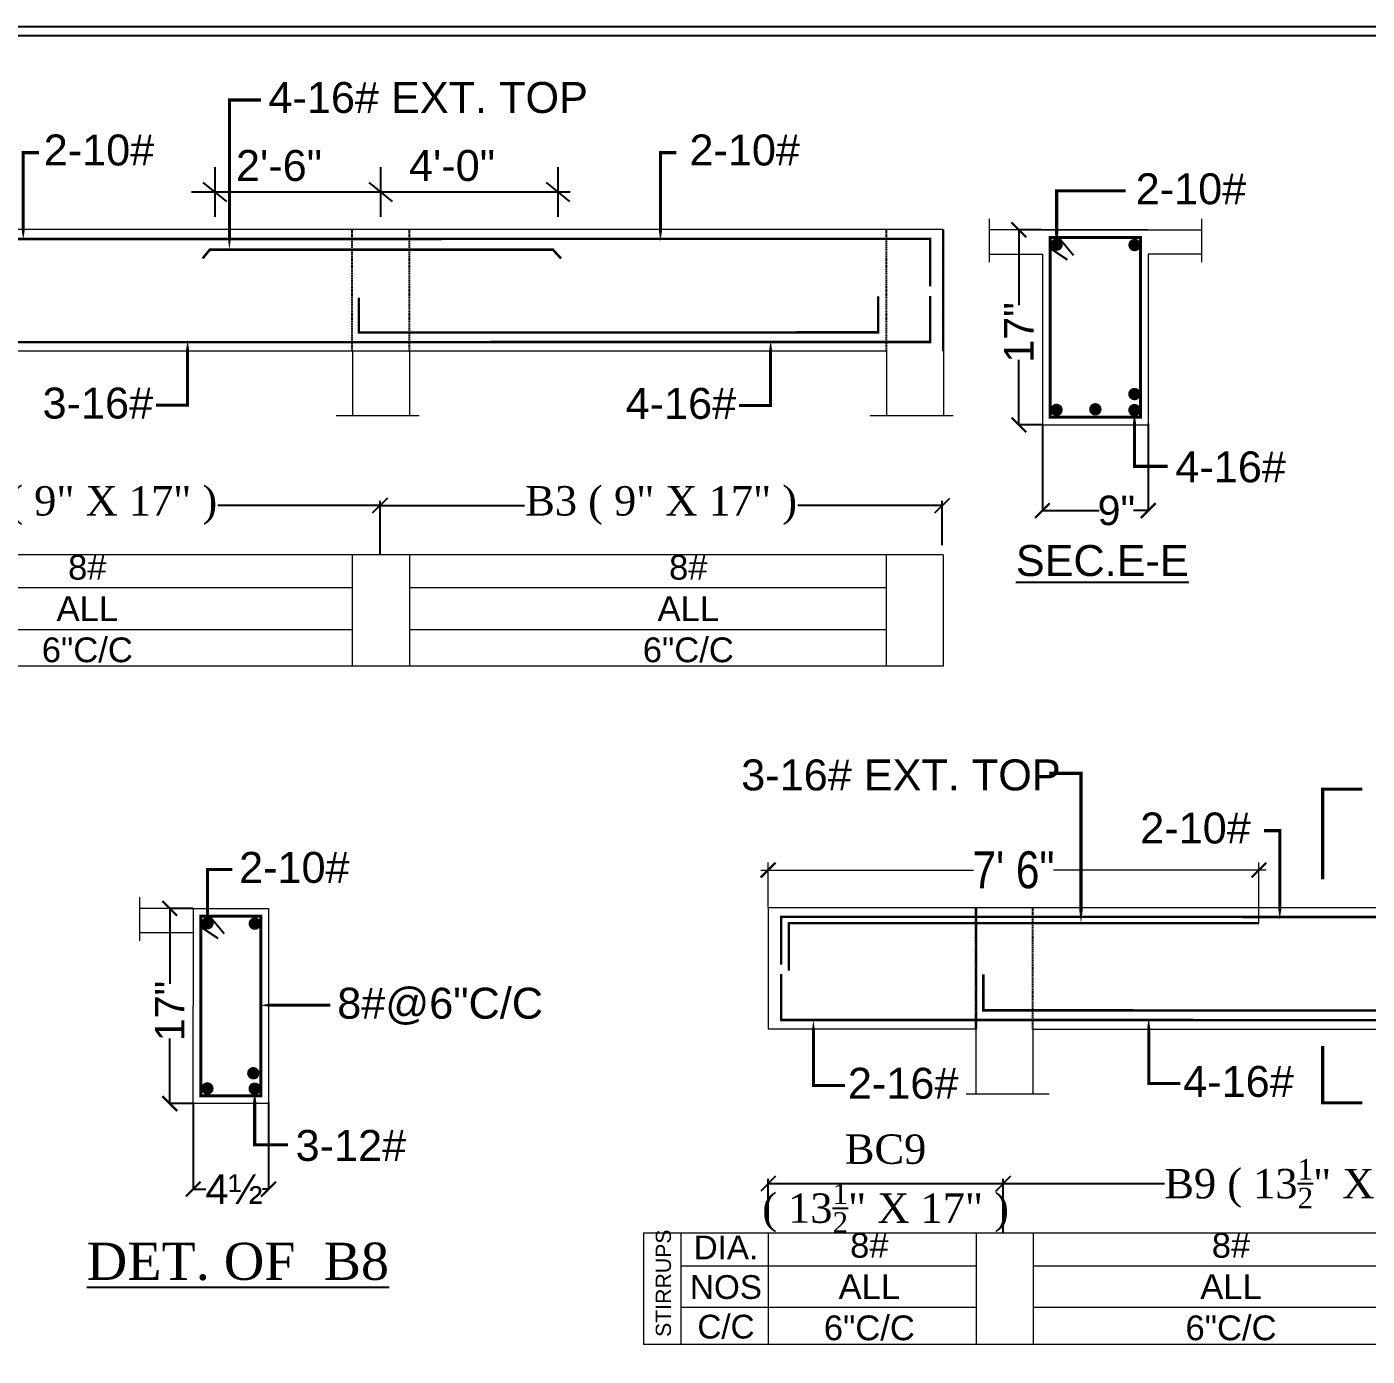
# Model space of a CAD drawing. Header units: millimetres. Extents: x 56222 to 162971, y -175692 to -121287.
# Drawn here: x 162003.1 to 162275.6, y -175132.8 to -174862.6 of the extents above; entities that cross this region are included whole.
import ezdxf

# ---------------------------------------------------------------- set-up
doc = ezdxf.new("R2010")
doc.units = ezdxf.units.MM
doc.header["$MEASUREMENT"] = 0
doc.header["$PDMODE"] = 35
doc.linetypes.add('DASHED2', pattern=[0.375, 0.25, -0.125])
doc.layers.get('Defpoints').update_dxf_attribs({"color": 220})
doc.layers.add('BASE', color=2, linetype='Continuous')
for name, color, linetype, lineweight in [('BM', 7, 'Continuous', 18), ('DIMENSION', 86, 'Continuous', 25), ('SECTION', 7, 'Continuous', 9), ('STEEL', 181, 'Continuous', 25), ('STR.TEXT.', 1, 'Continuous', 25), ('wall', 7, 'Continuous', 30)]:
    doc.layers.add(name, color=color, linetype=linetype, lineweight=lineweight)
doc.styles.add('Cn_BT_7½', font='swissc.ttf', dxfattribs={"height": 7.5})
doc.styles.add('Dime _ Feet only', font='arial.ttf', dxfattribs={"height": 0.23})
doc.styles.add('KIRAN', font='times.ttf')
doc.styles.add('S1', font='times.ttf', dxfattribs={"height": 6.5})
doc.styles.add('VINAY', font='swiss.ttf')
doc.linetypes.add('ZIGZAG', pattern='A,0.0001,-0.2,[131,ltypeshp.shx,S=0.2,R=0,X=-0.2,Y=0],-0.4,[131,ltypeshp.shx,S=0.2,R=180,X=0.2,Y=0],-0.2', length=0.8001)
doc.dimstyles.new('Cn_BT_7½', dxfattribs={"dimtxt": 9, "dimasz": 3, "dimexe": 1.5, "dimexo": 0, "dimgap": 0.09, "dimtad": 0, "dimdec": 3, "dimzin": 3, "dimdsep": 46, "dimlunit": 4, "dimtxsty": 'Cn_BT_7½', "dimblk": 'ARCHTICK', "dimcen": 0.09, "dimdle": 1.5, "dimclrd": 251, "dimclre": 251, "dimclrt": 14, "dimadec": 0, "dimazin": 0, "dimtfac": 0.75, "dimtdec": 3, "dimtofl": 0, "dimtmove": 0, "dimatfit": 3, "dimfxl": 0, "dimtolj": 1, "dimtzin": 0, "dimlwd": 15, "dimlwe": 15, "dimarcsym": 0})
doc.dimstyles.new('Dime _ Feet only', dxfattribs={"dimtxt": 0.23, "dimasz": 0.1, "dimexe": 0.1, "dimexo": 0.1, "dimgap": 0.06, "dimtad": 0, "dimlfac": 39.375, "dimrnd": 1, "dimzin": 1, "dimdsep": 46, "dimlunit": 4, "dimtxsty": 'Dime _ Feet only', "dimblk": 'ARCHTICK', "dimcen": 0, "dimdle": 0.1, "dimclrd": 256, "dimclre": 256, "dimazin": 0, "dimtfac": 1, "dimtofl": 0, "dimtmove": 0, "dimatfit": 3, "dimldrblk": 'ARCHTICK', "dimfxl": 4.5, "dimfrac": 1, "dimtolj": 1, "dimtzin": 0, "dimarcsym": 1})
doc.dimstyles.new('KIRAN', dxfattribs={"dimtxt": 4, "dimasz": 3, "dimexe": 1, "dimexo": 2, "dimgap": 1, "dimtad": 0, "dimdec": 1, "dimzin": 0, "dimdsep": 46, "dimlunit": 4, "dimtxsty": 'KIRAN', "dimblk": 'OBLIQUE', "dimcen": 6, "dimclrd": 11, "dimclre": 11, "dimclrt": 6, "dimadec": 0, "dimazin": 0, "dimtfac": 1, "dimtdec": 1, "dimtofl": 0, "dimtmove": 0, "dimatfit": 3, "dimfxl": 1, "dimtolj": 1, "dimtzin": 0, "dimarcsym": 0})

# ---------------------------------------------------------------- blocks, each defined once
blk = doc.blocks.new('_Oblique')
at = {"layer": 'wall', "color": 0, "lineweight": -2}
blk.add_line((-0.5, -0.5), (0.5, 0.5), dxfattribs=at)
blk = doc.blocks.new('*D418')
at = {"layer": 'Defpoints', "color": 0, "transparency": 16777216}
for p in [(161953.42, -174959.89), (162074.88, -174969.92), (161953.42, -174971.85)]:
    blk.add_point(p, dxfattribs=at)
at = {"layer": 'STEEL', "color": 11, "lineweight": -2, "transparency": 16777216}
for p, q in [((161953.42, -174969.85), (161953.42, -174958.89)), ((162074.88, -174967.92), (162074.88, -174958.89)), ((161953.42, -174959.89), (161986.39, -174959.89)), ((162074.88, -174959.89), (162041.91, -174959.89))]:
    blk.add_line(p, q, dxfattribs=at)
at = {"layer": 'STEEL', "color": 11, "lineweight": -2, "transparency": 16777216, "xscale": 3, "yscale": 3, "zscale": 3, "rotation": 180}
blk.add_blockref('_Oblique', (161953.42, -174959.89), dxfattribs=at)
at = {"layer": 'STEEL', "color": 11, "lineweight": -2, "transparency": 16777216, "xscale": 3, "yscale": 3, "zscale": 3}
blk.add_blockref('_Oblique', (162074.88, -174959.89), dxfattribs=at)
at = {"layer": 'STEEL', "color": 6, "lineweight": 25, "transparency": 16777216, "insert": (162014.15, -174959.89), "char_height": 6, "attachment_point": 5, "style": 'KIRAN'}
blk.add_mtext('\\A1;{\\H0.9962x;B2 ( 9" X 17" ) }', dxfattribs=at)
blk = doc.blocks.new('_ArchTick')
at = {"color": 0, "linetype": 'ByBlock', "const_width": 0.15}
blk.add_lwpolyline([(-0.5, -0.5), (0.5, 0.5)], dxfattribs=at)
blk = doc.blocks.new('*D416')
at = {"layer": 'Defpoints', "color": 0, "transparency": 16777216}
for p in [(162209.54, -174903.83), (162204.76, -174943.5), (162209.54, -174943.5)]:
    blk.add_point(p, dxfattribs=at)
at = {"layer": 'DIMENSION', "lineweight": -2, "transparency": 16777216}
for p, q in [((162209.44, -174903.83), (162204.66, -174903.83)), ((162204.76, -174903.73), (162204.76, -174919.13)), ((162204.76, -174943.6), (162204.76, -174930.25)), ((162209.44, -174943.5), (162204.66, -174943.5))]:
    blk.add_line(p, q, dxfattribs=at)
at = {"layer": 'DIMENSION', "lineweight": -2, "transparency": 16777216, "xscale": 3, "yscale": 3, "zscale": 3}
for p, rotation in [((162204.76, -174903.83), 90), ((162204.76, -174943.5), 270)]:
    blk.add_blockref('_ArchTick', p, dxfattribs=dict(at, rotation=rotation))
at = {"layer": 'DIMENSION', "color": 0, "transparency": 16777216, "insert": (162204.76, -174924.69), "char_height": 0.23, "attachment_point": 5, "rotation": 90, "style": 'Dime _ Feet only'}
blk.add_mtext('\\A1;{\\H26.09x;17"}', dxfattribs=at)
blk = doc.blocks.new('*D415')
at = {"layer": 'Defpoints', "color": 0, "transparency": 16777216}
for p in [(162209.54, -174943.5), (162231.07, -174943.14), (162231.07, -174960.9)]:
    blk.add_point(p, dxfattribs=at)
at = {"layer": 'DIMENSION', "lineweight": -2, "transparency": 16777216}
for p, q in [((162209.54, -174943.6), (162209.54, -174961)), ((162231.07, -174943.24), (162231.07, -174961)), ((162209.44, -174960.9), (162221.07, -174960.9)), ((162231.17, -174960.9), (162228.09, -174960.9))]:
    blk.add_line(p, q, dxfattribs=at)
at = {"layer": 'DIMENSION', "lineweight": -2, "transparency": 16777216, "xscale": 3, "yscale": 3, "zscale": 3, "rotation": 180}
blk.add_blockref('_ArchTick', (162209.54, -174960.9), dxfattribs=at)
at = {"layer": 'DIMENSION', "lineweight": -2, "transparency": 16777216, "xscale": 3, "yscale": 3, "zscale": 3}
blk.add_blockref('_ArchTick', (162231.07, -174960.9), dxfattribs=at)
at = {"layer": 'DIMENSION', "color": 0, "transparency": 16777216, "insert": (162224.58, -174960.9), "char_height": 0.23, "attachment_point": 5, "style": 'Dime _ Feet only'}
blk.add_mtext('\\A1;{\\H26.09x;9"}', dxfattribs=at)
blk = doc.blocks.new('*D414')
at = {"layer": 'Defpoints', "color": 0, "transparency": 16777216}
for p in [(162074.88, -174959.89), (162189.19, -174969.92), (162074.88, -174971.85)]:
    blk.add_point(p, dxfattribs=at)
at = {"layer": 'STEEL', "color": 11, "lineweight": -2, "transparency": 16777216}
for p, q in [((162074.88, -174969.85), (162074.88, -174958.89)), ((162189.19, -174967.92), (162189.19, -174958.89)), ((162074.88, -174959.89), (162104.28, -174959.89)), ((162189.19, -174959.89), (162159.79, -174959.89))]:
    blk.add_line(p, q, dxfattribs=at)
at = {"layer": 'STEEL', "color": 11, "lineweight": -2, "transparency": 16777216, "xscale": 3, "yscale": 3, "zscale": 3, "rotation": 180}
blk.add_blockref('_Oblique', (162074.88, -174959.89), dxfattribs=at)
at = {"layer": 'STEEL', "color": 11, "lineweight": -2, "transparency": 16777216, "xscale": 3, "yscale": 3, "zscale": 3}
blk.add_blockref('_Oblique', (162189.19, -174959.89), dxfattribs=at)
at = {"layer": 'STEEL', "color": 6, "lineweight": 25, "transparency": 16777216, "insert": (162132.03, -174959.89), "char_height": 6, "attachment_point": 5, "style": 'KIRAN'}
blk.add_mtext('\\A1;{\\H0.9962x;B3 ( 9" X 17" ) }', dxfattribs=at)
blk = doc.blocks.new('*D407')
at = {"layer": 'Defpoints', "color": 0, "transparency": 16777216}
for p in [(162330.06, -175097.73), (162201.54, -175107.75), (162330.06, -175109.68)]:
    blk.add_point(p, dxfattribs=at)
at = {"layer": 'STEEL', "color": 11, "lineweight": -2, "transparency": 16777216}
for p, q in [((162201.54, -175105.75), (162201.54, -175096.73)), ((162201.54, -175097.73), (162234.37, -175097.73)), ((162330.06, -175097.73), (162297.23, -175097.73)), ((162330.06, -175107.68), (162330.06, -175096.73))]:
    blk.add_line(p, q, dxfattribs=at)
at = {"layer": 'STEEL', "color": 11, "lineweight": -2, "transparency": 16777216, "xscale": 3, "yscale": 3, "zscale": 3, "rotation": 180}
blk.add_blockref('_Oblique', (162201.54, -175097.73), dxfattribs=at)
at = {"layer": 'STEEL', "color": 11, "lineweight": -2, "transparency": 16777216, "xscale": 3, "yscale": 3, "zscale": 3}
blk.add_blockref('_Oblique', (162330.06, -175097.73), dxfattribs=at)
at = {"layer": 'STEEL', "color": 6, "lineweight": 25, "transparency": 16777216, "insert": (162265.8, -175097.73), "char_height": 6, "attachment_point": 5, "style": 'KIRAN'}
blk.add_mtext('\\A1;{\\H0.9962x;B9 ( 13\\H0.7x;\\S1/2;\\H1.42857x;" X 17" ) }', dxfattribs=at)
blk = doc.blocks.new('*D366')
at = {"layer": 'Defpoints', "color": 0, "transparency": 16777216}
for p in [(162036.91, -175041.78), (162032.13, -175081.45), (162036.91, -175081.45)]:
    blk.add_point(p, dxfattribs=at)
at = {"layer": 'DIMENSION', "lineweight": -2, "transparency": 16777216}
for p, q in [((162036.81, -175041.78), (162032.03, -175041.78)), ((162032.13, -175041.68), (162032.13, -175057.08)), ((162032.13, -175081.55), (162032.13, -175068.2)), ((162036.81, -175081.45), (162032.03, -175081.45))]:
    blk.add_line(p, q, dxfattribs=at)
at = {"layer": 'DIMENSION', "lineweight": -2, "transparency": 16777216, "xscale": 3, "yscale": 3, "zscale": 3}
for p, rotation in [((162032.13, -175041.78), 90), ((162032.13, -175081.45), 270)]:
    blk.add_blockref('_ArchTick', p, dxfattribs=dict(at, rotation=rotation))
at = {"layer": 'DIMENSION', "color": 0, "transparency": 16777216, "insert": (162032.13, -175062.64), "char_height": 0.23, "attachment_point": 5, "rotation": 90, "style": 'Dime _ Feet only'}
blk.add_mtext('\\A1;{\\H26.09x;17"}', dxfattribs=at)
blk = doc.blocks.new('*D365')
at = {"layer": 'Defpoints', "color": 0, "transparency": 16777216}
for p in [(162036.91, -175081.45), (162052.22, -175081.09), (162052.22, -175098.85)]:
    blk.add_point(p, dxfattribs=at)
at = {"layer": 'DIMENSION', "lineweight": -2, "transparency": 16777216}
for p, q in [((162036.91, -175081.55), (162036.91, -175098.95)), ((162052.22, -175081.19), (162052.22, -175098.95)), ((162036.81, -175098.85), (162039.48, -175098.85)), ((162052.32, -175098.85), (162051, -175098.85))]:
    blk.add_line(p, q, dxfattribs=at)
at = {"layer": 'DIMENSION', "lineweight": -2, "transparency": 16777216, "xscale": 3, "yscale": 3, "zscale": 3, "rotation": 180}
blk.add_blockref('_ArchTick', (162036.91, -175098.85), dxfattribs=at)
at = {"layer": 'DIMENSION', "lineweight": -2, "transparency": 16777216, "xscale": 3, "yscale": 3, "zscale": 3}
blk.add_blockref('_ArchTick', (162052.22, -175098.85), dxfattribs=at)
at = {"layer": 'DIMENSION', "color": 0, "transparency": 16777216, "insert": (162045.24, -175098.85), "char_height": 0.23, "attachment_point": 5, "style": 'Dime _ Feet only'}
blk.add_mtext('\\A1;{\\H26.09x;4½}', dxfattribs=at)
blk = doc.blocks.new('*D364')
at = {"layer": 'Defpoints', "color": 0, "transparency": 16777216}
for p in [(162253.55, -175033.98), (162153.77, -175041.6), (162253.55, -175044.79)]:
    blk.add_point(p, dxfattribs=at)
at = {"layer": 'STR.TEXT.', "color": 251, "lineweight": 15, "transparency": 16777216}
for p, q in [((162153.77, -175041.6), (162153.77, -175032.48)), ((162253.55, -175044.79), (162253.55, -175032.48)), ((162152.27, -175033.98), (162195.54, -175033.98)), ((162255.05, -175033.98), (162211.79, -175033.98))]:
    blk.add_line(p, q, dxfattribs=at)
at = {"layer": 'STR.TEXT.', "color": 251, "lineweight": 15, "transparency": 16777216, "xscale": 3, "yscale": 3, "zscale": 3, "rotation": 180}
blk.add_blockref('_ArchTick', (162153.77, -175033.98), dxfattribs=at)
at = {"layer": 'STR.TEXT.', "color": 251, "lineweight": 15, "transparency": 16777216, "xscale": 3, "yscale": 3, "zscale": 3}
blk.add_blockref('_ArchTick', (162253.55, -175033.98), dxfattribs=at)
at = {"layer": 'STR.TEXT.', "color": 14, "transparency": 16777216, "insert": (162203.66, -175033.98), "char_height": 7.5, "attachment_point": 5, "style": 'Cn_BT_7½'}
blk.add_mtext('\\A1;7\' 6"', dxfattribs=at)
blk = doc.blocks.new('*D363')
at = {"layer": 'Defpoints', "color": 0, "transparency": 16777216}
for p in [(162201.54, -175097.73), (162153.77, -175107.75), (162201.54, -175109.68)]:
    blk.add_point(p, dxfattribs=at)
at = {"layer": 'STEEL', "color": 11, "lineweight": -2, "transparency": 16777216}
for p, q in [((162153.77, -175105.75), (162153.77, -175096.73)), ((162153.77, -175097.73), (162201.54, -175097.73)), ((162201.54, -175107.68), (162201.54, -175096.73))]:
    blk.add_line(p, q, dxfattribs=at)
at = {"layer": 'STEEL', "color": 11, "lineweight": -2, "transparency": 16777216, "xscale": 3, "yscale": 3, "zscale": 3, "rotation": 180}
blk.add_blockref('_Oblique', (162153.77, -175097.73), dxfattribs=at)
at = {"layer": 'STEEL', "color": 11, "lineweight": -2, "transparency": 16777216, "xscale": 3, "yscale": 3, "zscale": 3}
blk.add_blockref('_Oblique', (162201.54, -175097.73), dxfattribs=at)
at = {"layer": 'STEEL', "color": 6, "lineweight": 25, "transparency": 16777216, "insert": (162177.66, -175097.73), "char_height": 6, "attachment_point": 5, "style": 'KIRAN'}
blk.add_mtext('\\A1;{\\H0.9962x;BC9 \\P( 13\\H0.7x;\\S1/2;\\H1.429x;" X 17" ) }', dxfattribs=at)

msp = doc.modelspace()

# ---------------------------------------------------------------- linework, layer by layer
for p, q in [((162041.3351, -174901.16301), (162041.3351, -174891.12063)), ((162075.05009, -174901.16301), (162075.05009, -174891.12063)), ((162111.07993, -174901.16301), (162111.07993, -174891.12063)), ((162113.52953, -174896.14182), (162036.57064, -174896.14182)), ((162043.71699, -174898.07868), (162038.95321, -174894.20496)), ((162077.43198, -174898.07868), (162072.6682, -174894.20496)), ((162113.46182, -174898.07868), (162108.69804, -174894.20496)), ((162212.76122, -174905.28398), (162215.84843, -174908.95188)), ((162210.97588, -174907.48816), (162214.56204, -174909.84545)), ((162040.12585, -175043.23696), (162043.21306, -175046.90486)), ((162038.34051, -175045.44114), (162041.92667, -175047.79844))]:
    msp.add_line(p, q)
for points in [[(161798.44293, -175519.86072), (162726.51925, -175519.86072), (162726.51925, -174862.55696), (161798.44293, -174862.55696)], [(161800.30035, -175518.0033), (162724.66183, -175518.0033), (162724.66183, -174864.41438), (161800.30035, -174864.41438)]]:
    msp.add_lwpolyline(points, close=True)
for points in [[(162044.26189, -174907.88824, 0, 1.88738, 0), (162044.26189, -174900.72759, 0.62913, 0.62913, 0), (162044.26189, -174877.42679, 0.62913, 0.62913, 0), (162050.6859, -174877.42679, 0.62913, 0.62913, 0)], [(162002.35211, -174905.86497, 0, 1.88738, 0), (162002.35211, -174899.73937, 0.62913, 0.62913, 0), (162002.35211, -174888.13808, 0.62913, 0.62913, 0), (162005.56412, -174888.13808, 0.62913, 0.62913, 0)], [(162131.88895, -174906.18842, 0, 1.88738, 0), (162131.88895, -174899.73937, 0.62913, 0.62913, 0), (162131.88895, -174888.13808, 0.62913, 0.62913, 0), (162135.10096, -174888.13808, 0.62913, 0.62913, 0)], [(162212.43374, -174906.84559, 0, 1.88738, 0), (162212.43374, -174900.39654, 0.62913, 0.62913, 0), (162212.43374, -174895.90883, 0.62913, 0.62913, 0), (162226.45286, -174895.90883, 0.62913, 0.62913, 0)], [(162035.7593, -174926.18084, 0, 1.88738, 0), (162035.7593, -174932.62989, 0.62913, 0.62913, 0), (162035.7593, -174939.4894, 0.62913, 0.62913, 0), (162029.33528, -174939.4894, 0.62913, 0.62913, 0)], [(162154.28666, -174926.24802, 0, 1.88738, 0), (162154.28666, -174932.69707, 0.62913, 0.62913, 0), (162154.28666, -174939.55657, 0.62913, 0.62913, 0), (162147.86264, -174939.55657, 0.62913, 0.62913, 0)], [(162228.25149, -174940.96377, 0, 1.88738, 0), (162228.25149, -174947.41282, 0.62913, 0.62913, 0), (162228.25149, -174951.90054, 0.62913, 0.62913, 0), (162235.03087, -174951.90054, 0.62913, 0.62913, 0)], [(162217.38472, -175044.78014, 0, 1.88738, 0), (162217.38472, -175037.6195, 0.62913, 0.62913, 0), (162217.38472, -175014.3187, 0.62913, 0.62913, 0), (162210.9607, -175014.3187, 0.62913, 0.62913, 0)], [(162257.80129, -175044.02273, 0, 1.88738, 0), (162257.80129, -175037.57368, 0.62913, 0.62913, 0), (162257.80129, -175025.97239, 0.62913, 0.62913, 0), (162254.58928, -175025.97239, 0.62913, 0.62913, 0)], [(162039.79837, -175044.79858, 0, 1.88738, 0), (162039.79837, -175038.34953, 0.62913, 0.62913, 0), (162039.79837, -175033.86181, 0.62913, 0.62913, 0), (162044.83419, -175033.86181, 0.62913, 0.62913, 0)], [(162050.61375, -175061.4738, 0, 1.88738, 0), (162056.0624, -175061.4738, 0.62913, 0.62913, 0), (162059.75183, -175061.4738, 0.62913, 0.62913, 0), (162064.78765, -175061.4738, 0.62913, 0.62913, 0)], [(162162.98745, -175064.4595, 0, 1.88738, 0), (162162.98745, -175070.90855, 0.62913, 0.62913, 0), (162162.98745, -175077.76805, 0.62913, 0.62913, 0), (162169.41147, -175077.76805, 0.62913, 0.62913, 0)], [(162231.15395, -175064.08234, 0, 1.88738, 0), (162231.15395, -175070.53139, 0.62913, 0.62913, 0), (162231.15395, -175077.39089, 0.62913, 0.62913, 0), (162237.57797, -175077.39089, 0.62913, 0.62913, 0)], [(162049.39913, -175078.91676, 0, 1.88738, 0), (162049.39913, -175085.36581, 0.62913, 0.62913, 0), (162049.39913, -175089.85352, 0.62913, 0.62913, 0), (162056.17851, -175089.85352, 0.62913, 0.62913, 0)]]:
    msp.add_lwpolyline(points, format="xyseb")
at = {"const_width": 0.62913}
for points in [[(162274.54945, -175017.53213), (162266.50974, -175017.53213), (162266.50974, -175035.83897)], [(162274.54945, -175081.32368), (162266.50974, -175081.32368), (162266.50974, -175069.74828)]]:
    msp.add_lwpolyline(points, dxfattribs=at)
at = {"layer": 'BASE', "linetype": 'DASHED2'}
for p, q in [((162069.25049, -174928.51078), (162069.25049, -174903.76518)), ((162069.25049, -174928.51078), (162069.25049, -174903.76518)), ((162080.84969, -174928.51078), (162080.84969, -174903.76518)), ((162177.83766, -174928.51079), (162177.83766, -174903.76518)), ((162177.83766, -174928.51078), (162177.83766, -174903.76518)), ((162177.83766, -174928.51078), (162177.83766, -174903.76518)), ((162189.3964, -174903.76518), (162189.3964, -174928.51078)), ((162189.3964, -174928.51078), (162189.3964, -174903.76518)), ((162189.3964, -174903.76518), (162189.3964, -174928.51078)), ((162189.3964, -174928.51078), (162189.3964, -174903.76518)), ((162189.43686, -174928.51079), (162189.43686, -174903.76518)), ((162189.43686, -174928.51078), (162189.43686, -174903.76518)), ((162189.43686, -174928.51078), (162189.43686, -174903.76518)), ((162196.00375, -175066.3451), (162196.00375, -175041.59949)), ((162196.00375, -175066.3451), (162196.00375, -175041.59949)), ((162196.04422, -175041.59949), (162196.04422, -175066.3451)), ((162196.04422, -175066.3451), (162196.04422, -175041.59949)), ((162196.04422, -175041.59949), (162196.04422, -175066.3451)), ((162196.04422, -175066.3451), (162196.04422, -175041.59949)), ((162207.60295, -175066.3451), (162207.60295, -175041.59949)), ((162207.60295, -175066.3451), (162207.60295, -175041.59949))]:
    msp.add_line(p, q, dxfattribs=at)
at = {"layer": 'BASE', "linetype": 'DASHED2', "ltscale": 12}
for p, q in [((162189.3964, -174928.51078), (162189.3964, -174903.76518)), ((162196.04422, -175066.3451), (162196.04422, -175041.59949))]:
    msp.add_line(p, q, dxfattribs=at)
at = {"layer": 'BM', "linetype": 'ByBlock'}
for p, q in [((162198.74509, -174901.56168), (162198.74509, -174910.41295)), ((162241.86455, -174901.56168), (162241.86455, -174910.41295)), ((162189.3964, -174903.76518), (161839.06383, -174903.76518)), ((162189.3964, -174903.76518), (162189.3964, -174928.51078)), ((162231.06911, -174903.82777), (162198.74509, -174903.82777)), ((162209.54053, -174903.82777), (162231.06911, -174903.82777)), ((162209.54053, -174903.82777), (162241.86455, -174903.82777)), ((162231.06911, -174908.75325), (162231.06911, -174943.49602)), ((162177.83766, -174928.51078), (161839.06383, -174928.51078)), ((162069.23028, -174928.51078), (162069.25049, -174928.51078)), ((162069.29095, -174928.51078), (162069.29095, -174941.62303)), ((162080.89016, -174928.51078), (162080.89016, -174941.62303)), ((162177.83766, -174928.51078), (162177.83766, -174941.62302)), ((162189.3964, -174928.51078), (162189.43686, -174928.51078)), ((162189.43686, -174928.51078), (162189.43686, -174941.62302)), ((162209.54053, -174943.49867), (162231.06911, -174943.49867)), ((162189.3964, -174969.91646), (161839.06383, -174969.91646)), ((162069.25049, -174969.91646), (162069.25049, -174992.56498)), ((162069.25049, -174969.91646), (162069.25049, -174992.56498)), ((162069.25049, -174969.91646), (162069.25049, -174992.56498)), ((162080.84969, -174969.91646), (162080.84969, -174992.56498)), ((162177.79719, -174969.91646), (162177.79719, -174992.56498)), ((162189.3964, -174969.91646), (162189.3964, -174992.56498)), ((162189.3964, -174969.91646), (162189.3964, -174992.56498)), ((162189.3964, -174969.91646), (162189.3964, -174992.56498)), ((162189.3964, -174969.91646), (162189.3964, -174992.56498)), ((162189.3964, -174969.91646), (162189.3964, -174992.56498)), ((162189.3964, -174969.91646), (162189.3964, -174992.56498)), ((162189.3964, -174969.91646), (162189.3964, -174992.56498)), ((162189.3964, -174969.91646), (162189.3964, -174992.56498)), ((162189.3964, -174969.91646), (162189.3964, -174992.56498)), ((162189.3964, -174969.91646), (162189.3964, -174992.56498)), ((162189.3964, -174969.91646), (162189.3964, -174992.56498)), ((162189.3964, -174969.91646), (162189.3964, -174992.56498)), ((162189.3964, -174969.91646), (162189.3964, -174992.56498)), ((162189.3964, -174969.91646), (162189.3964, -174992.56498)), ((162189.3964, -174969.91646), (162189.3964, -174992.56498)), ((162189.3964, -174969.91646), (162189.3964, -174992.56498)), ((162189.3964, -174969.91646), (162189.3964, -174992.56498)), ((162189.3964, -174969.91646), (162189.3964, -174992.56498)), ((162189.3964, -174969.91646), (162189.3964, -174992.56498)), ((162189.3964, -174969.91646), (162189.3964, -174992.56498)), ((162189.3964, -174969.91646), (162189.3964, -174992.56498)), ((162189.3964, -174969.91646), (162189.3964, -174992.56498)), ((162189.3964, -174969.91646), (162189.3964, -174992.56498)), ((162189.3964, -174969.91646), (162189.3964, -174992.56498)), ((162189.3964, -174969.91646), (162189.3964, -174992.56498)), ((162189.3964, -174969.91646), (162189.3964, -174992.56498)), ((162189.3964, -174969.91646), (162189.3964, -174992.56498)), ((162189.3964, -174969.91646), (162189.3964, -174992.56498)), ((162189.3964, -174969.91646), (162189.3964, -174992.56498)), ((162189.3964, -174969.91646), (162189.3964, -174992.56498)), ((162189.3964, -174969.91646), (162189.3964, -174992.56498)), ((162189.3964, -174969.91646), (162189.3964, -174992.56498)), ((162189.3964, -174969.91646), (162189.3964, -174992.56498)), ((162189.3964, -174969.91646), (162189.3964, -174992.56498)), ((162189.3964, -174969.91646), (162189.3964, -174992.56498)), ((162189.3964, -174969.91646), (162189.3964, -174992.56498)), ((162189.3964, -174969.91646), (162189.3964, -174992.56498)), ((162189.3964, -174969.91646), (162189.3964, -174992.56498)), ((162189.3964, -174969.91646), (162189.3964, -174992.56498)), ((162189.3964, -174969.91646), (162189.3964, -174992.56498)), ((162189.3964, -174969.91646), (162189.3964, -174992.56498)), ((162189.3964, -174969.91646), (162189.3964, -174992.56498)), ((162189.3964, -174969.91646), (162189.3964, -174992.56498)), ((162189.3964, -174969.91646), (162189.3964, -174992.56498)), ((162189.3964, -174969.91646), (162189.3964, -174992.56498)), ((162189.3964, -174969.91646), (162189.3964, -174992.56498)), ((162189.3964, -174969.91646), (162189.3964, -174992.56498)), ((162189.3964, -174969.91646), (162189.3964, -174992.56498)), ((162189.3964, -174969.91646), (162189.3964, -174992.56498)), ((162189.3964, -174969.91646), (162189.3964, -174992.56498)), ((162189.3964, -174969.91646), (162189.3964, -174992.56498)), ((162189.3964, -174969.91646), (162189.3964, -174992.56498)), ((162189.3964, -174969.91646), (162189.3964, -174992.56498)), ((162189.3964, -174969.91646), (162189.3964, -174992.56498)), ((162189.3964, -174969.91646), (162189.3964, -174992.56498)), ((162189.3964, -174969.91646), (162189.3964, -174992.56498)), ((162189.3964, -174969.91646), (162189.3964, -174992.56498)), ((162189.3964, -174969.91646), (162189.3964, -174992.56498)), ((162189.3964, -174969.91646), (162189.3964, -174992.56498)), ((162189.3964, -174969.91646), (162189.3964, -174992.56498)), ((162189.3964, -174969.91646), (162189.3964, -174992.56498)), ((162189.3964, -174969.91646), (162189.3964, -174992.56498)), ((162189.3964, -174969.91646), (162189.3964, -174992.56498)), ((162189.3964, -174969.91646), (162189.3964, -174992.56498)), ((162189.3964, -174969.91646), (162189.3964, -174992.56498)), ((162189.3964, -174969.91646), (162189.3964, -174992.56498)), ((162189.3964, -174969.91646), (162189.3964, -174992.56498)), ((162189.3964, -174969.91646), (162189.3964, -174992.56498)), ((162189.3964, -174969.91646), (162189.3964, -174992.56498)), ((162189.3964, -174969.91646), (162189.3964, -174992.56498)), ((162189.3964, -174969.91646), (162189.3964, -174992.56498)), ((162189.3964, -174969.91646), (162189.3964, -174992.56498)), ((162189.3964, -174969.91646), (162189.3964, -174992.56498)), ((162189.3964, -174969.91646), (162189.3964, -174992.56498)), ((162189.3964, -174969.91646), (162189.3964, -174992.56498)), ((162189.3964, -174969.91646), (162189.3964, -174992.56498)), ((162189.3964, -174969.91646), (162189.3964, -174992.56498)), ((162189.3964, -174969.91646), (162189.3964, -174992.56498)), ((162069.25049, -174976.64144), (161959.17005, -174976.64144)), ((162177.79719, -174976.64144), (162080.84969, -174976.64144)), ((162189.3964, -174976.64144), (162189.3964, -174976.64144)), ((161959.17005, -174985.05433), (162069.25049, -174985.05433)), ((162080.84969, -174985.05433), (162177.79719, -174985.05433)), ((162189.3964, -174985.05433), (162189.3964, -174985.05433)), ((162189.3964, -174992.56498), (161839.06383, -174992.56498)), ((162026.00972, -175039.51466), (162026.00972, -175048.36593)), ((162036.70516, -175041.78075), (162026.00972, -175041.78075)), ((162153.77276, -175041.59949), (162505.44175, -175041.59949)), ((162196.04422, -175041.59949), (162196.04422, -175066.3451)), ((162026.00972, -175046.70623), (162036.80516, -175046.70623)), ((162196.04422, -175066.3451), (162196.00375, -175066.3451)), ((162196.00375, -175066.3451), (162196.00375, -175079.45734)), ((162207.60295, -175066.3451), (162505.44175, -175066.3451)), ((162207.60295, -175066.3451), (162207.60295, -175079.45734)), ((162128.47694, -175107.75077), (162196.04422, -175107.75077)), ((162128.47694, -175107.75077), (162128.47694, -175130.3993)), ((162136.05056, -175107.95522), (162136.05056, -175130.3993)), ((162196.04422, -175107.75077), (162505.44175, -175107.75077)), ((162196.04422, -175107.75077), (162196.04422, -175130.3993)), ((162196.04422, -175107.75077), (162196.04422, -175130.3993)), ((162196.04422, -175107.75077), (162196.04422, -175130.3993)), ((162196.04422, -175107.75077), (162196.04422, -175130.3993)), ((162196.04422, -175107.75077), (162196.04422, -175130.3993)), ((162196.04422, -175107.75077), (162196.04422, -175130.3993)), ((162196.04422, -175107.75077), (162196.04422, -175130.3993)), ((162196.04422, -175107.75077), (162196.04422, -175130.3993)), ((162196.04422, -175107.75077), (162196.04422, -175130.3993)), ((162196.04422, -175107.75077), (162196.04422, -175130.3993)), ((162196.04422, -175107.75077), (162196.04422, -175130.3993)), ((162196.04422, -175107.75077), (162196.04422, -175130.3993)), ((162196.04422, -175107.75077), (162196.04422, -175130.3993)), ((162196.04422, -175107.75077), (162196.04422, -175130.3993)), ((162196.04422, -175107.75077), (162196.04422, -175130.3993)), ((162196.04422, -175107.75077), (162196.04422, -175130.3993)), ((162196.04422, -175107.75077), (162196.04422, -175130.3993)), ((162196.04422, -175107.75077), (162196.04422, -175130.3993)), ((162196.04422, -175107.75077), (162196.04422, -175130.3993)), ((162196.04422, -175107.75077), (162196.04422, -175130.3993)), ((162196.04422, -175107.75077), (162196.04422, -175130.3993)), ((162196.04422, -175107.75077), (162196.04422, -175130.3993)), ((162196.04422, -175107.75077), (162196.04422, -175130.3993)), ((162196.04422, -175107.75077), (162196.04422, -175130.3993)), ((162196.04422, -175107.75077), (162196.04422, -175130.3993)), ((162196.04422, -175107.75077), (162196.04422, -175130.3993)), ((162196.04422, -175107.75077), (162196.04422, -175130.3993)), ((162196.04422, -175107.75077), (162196.04422, -175130.3993)), ((162196.04422, -175107.75077), (162196.04422, -175130.3993)), ((162196.04422, -175107.75077), (162196.04422, -175130.3993)), ((162196.04422, -175107.75077), (162196.04422, -175130.3993)), ((162196.04422, -175107.75077), (162196.04422, -175130.3993)), ((162196.04422, -175107.75077), (162196.04422, -175130.3993)), ((162196.04422, -175107.75077), (162196.04422, -175130.3993)), ((162196.04422, -175107.75077), (162196.04422, -175130.3993)), ((162196.04422, -175107.75077), (162196.04422, -175130.3993)), ((162196.04422, -175107.75077), (162196.04422, -175130.3993)), ((162196.04422, -175107.75077), (162196.04422, -175130.3993)), ((162196.04422, -175107.75077), (162196.04422, -175130.39929)), ((162196.04422, -175107.75077), (162196.04422, -175130.3993)), ((162196.04422, -175107.75077), (162196.04422, -175130.3993)), ((162196.04422, -175107.75077), (162196.04422, -175130.3993)), ((162196.04422, -175107.75077), (162196.04422, -175130.3993)), ((162196.04422, -175107.75077), (162196.04422, -175130.3993)), ((162196.04422, -175107.75077), (162196.04422, -175130.3993)), ((162196.04422, -175107.75077), (162196.04422, -175130.3993)), ((162196.04422, -175107.75077), (162196.04422, -175130.3993)), ((162196.04422, -175107.75077), (162196.04422, -175130.3993)), ((162196.04422, -175107.75077), (162196.04422, -175130.3993)), ((162196.04422, -175107.75077), (162196.04422, -175130.3993)), ((162196.04422, -175107.75077), (162196.04422, -175130.3993)), ((162196.04422, -175107.75077), (162196.04422, -175130.3993)), ((162196.04422, -175107.75077), (162196.04422, -175130.3993)), ((162196.04422, -175107.75077), (162196.04422, -175130.3993)), ((162196.04422, -175107.75077), (162196.04422, -175130.3993)), ((162196.04422, -175107.75077), (162196.04422, -175130.3993)), ((162196.04422, -175107.75077), (162196.04422, -175130.3993)), ((162196.04422, -175107.75077), (162196.04422, -175130.3993)), ((162196.04422, -175107.75077), (162196.04422, -175130.3993)), ((162196.04422, -175107.75077), (162196.04422, -175130.3993)), ((162196.04422, -175107.75077), (162196.04422, -175130.3993)), ((162196.04422, -175107.75077), (162196.04422, -175130.3993)), ((162196.04422, -175107.75077), (162196.04422, -175130.3993)), ((162196.04422, -175107.75077), (162196.04422, -175130.3993)), ((162196.04422, -175107.75077), (162196.04422, -175130.3993)), ((162196.04422, -175107.75077), (162196.04422, -175130.3993)), ((162196.04422, -175107.75077), (162196.04422, -175130.3993)), ((162196.04422, -175107.75077), (162196.04422, -175130.3993)), ((162196.04422, -175107.75077), (162196.04422, -175130.3993)), ((162196.04422, -175107.75077), (162196.04422, -175130.3993)), ((162196.04422, -175107.75077), (162196.04422, -175130.3993)), ((162196.04422, -175107.75077), (162196.04422, -175130.3993)), ((162196.04422, -175107.75077), (162196.04422, -175130.3993)), ((162196.04422, -175107.75077), (162196.04422, -175130.3993)), ((162196.04422, -175107.75077), (162196.04422, -175130.3993)), ((162196.04422, -175107.75077), (162196.04422, -175130.3993)), ((162196.04422, -175107.75077), (162196.04422, -175130.3993)), ((162196.04422, -175107.75077), (162196.04422, -175130.39929)), ((162207.64342, -175107.75077), (162207.64342, -175130.3993)), ((162136.05056, -175114.47576), (162196.04422, -175114.47576)), ((162196.04422, -175114.47576), (162196.04422, -175114.47576)), ((162207.64342, -175114.47576), (162324.30738, -175114.47576)), ((162196.04422, -175122.88865), (162136.05056, -175122.88865)), ((162196.04422, -175122.88865), (162196.04422, -175122.88865)), ((162324.30738, -175122.88865), (162207.64342, -175122.88865)), ((162128.47694, -175130.3993), (162196.04422, -175130.3993)), ((162196.04422, -175130.39929), (162505.44175, -175130.39929))]:
    msp.add_line(p, q, dxfattribs=at)
at = {"layer": 'BM', "linetype": 'ZIGZAG', "ltscale": 3}
for p, q in [((162082.84153, -174941.62303), (162065.97619, -174941.62303)), ((162191.38824, -174941.62302), (162174.5229, -174941.62302)), ((162194.05237, -175079.45734), (162210.91772, -175079.45734))]:
    msp.add_line(p, q, dxfattribs=at)
at = {"layer": 'BM'}
for p, q in [((162189.3964, -174969.91646), (162189.3964, -174992.56498)), ((162189.3964, -174969.91646), (162189.3964, -174992.56498)), ((162189.3964, -174969.91646), (162189.3964, -174992.56498)), ((162189.3964, -174969.91646), (162189.3964, -174992.56498)), ((162189.3964, -174969.91646), (162189.3964, -174992.56498)), ((162189.3964, -174969.91646), (162189.3964, -174992.56498)), ((162189.3964, -174969.91646), (162189.3964, -174991.72929)), ((162189.3964, -174969.91646), (162189.3964, -174992.56498)), ((162189.3964, -174969.91646), (162189.3964, -174992.56498)), ((162189.3964, -174969.91646), (162189.3964, -174992.56498)), ((162189.3964, -174969.91646), (162189.3964, -174992.56498)), ((162189.3964, -174969.91646), (162189.3964, -174992.56498)), ((162189.3964, -174969.91646), (162189.3964, -174992.56498)), ((162189.3964, -174969.91646), (162189.3964, -174991.72929)), ((162196.04422, -175107.75077), (162196.04422, -175130.3993)), ((162196.04422, -175107.75077), (162196.04422, -175130.3993)), ((162196.04422, -175107.75077), (162196.04422, -175130.3993)), ((162196.04422, -175107.75077), (162196.04422, -175130.3993)), ((162196.04422, -175107.75077), (162196.04422, -175130.3993)), ((162196.04422, -175107.75077), (162196.04422, -175130.3993)), ((162196.04422, -175107.75077), (162196.04422, -175129.56361)), ((162196.04422, -175107.75077), (162196.04422, -175130.3993)), ((162196.04422, -175107.75077), (162196.04422, -175130.3993)), ((162196.04422, -175107.75077), (162196.04422, -175130.3993)), ((162196.04422, -175107.75077), (162196.04422, -175130.3993)), ((162196.04422, -175107.75077), (162196.04422, -175130.3993)), ((162196.04422, -175107.75077), (162196.04422, -175130.3993)), ((162196.04422, -175107.75077), (162196.04422, -175129.56361))]:
    msp.add_line(p, q, dxfattribs=at)
at = {"layer": 'BM', "linetype": 'ByBlock'}
for points in [[(162198.74509, -174908.75325), (162209.54053, -174908.75325), (162209.54053, -174943.49602)], [(162241.86455, -174908.75325), (162231.06911, -174908.75325), (162231.06911, -174943.49602)], [(162036.80516, -175041.78075), (162052.21676, -175041.78075), (162052.21676, -175081.449), (162036.90516, -175081.449)], [(162036.90516, -175041.78075), (162036.80516, -175081.449)]]:
    msp.add_lwpolyline(points, dxfattribs=at)
at = {"layer": 'SECTION'}
for p, q in [((162153.77276, -175041.59949), (162153.77276, -175066.3451)), ((162196.00375, -175066.3451), (162153.77276, -175066.3451)), ((162153.77276, -175107.75077), (162153.77276, -175130.3993))]:
    msp.add_line(p, q, dxfattribs=at)
at = {"layer": 'STEEL'}
for points, const_width in [([(162186.72135, -174915.35026), (162186.72135, -174905.65255), (161841.56134, -174905.7468), (161841.56134, -174915.86094)], 0.5033), ([(162211.11334, -174905.40058), (162229.4963, -174905.40058), (162229.4963, -174941.92321), (162211.11334, -174941.92321), (162211.11334, -174905.40058)], 0.62913), ([(162111.68732, -174909.6714), (162110.02654, -174907.85549), (162040.28171, -174907.85549), (162038.82841, -174909.63744)], 0.5033), ([(162186.72135, -174917.30036), (162186.72135, -174926.62341), (161841.40642, -174926.71766), (161841.40642, -174917.64064)], 0.5033), ([(162176.14728, -174917.35265), (162176.14728, -174924.6762), (162070.56193, -174924.71716), (162070.56193, -174917.64064)], 0.5033), ([(162038.47797, -175043.35356), (162050.64394, -175043.35356), (162050.64394, -175079.87619), (162038.47797, -175079.87619), (162038.47797, -175043.35356)], 0.62913), ([(162156.44781, -175053.18458), (162156.44781, -175043.48687), (162502.94424, -175043.58112), (162502.94424, -175053.69525)], 0.5033), ([(162158.00956, -175054.4617), (162158.00956, -175044.76399), (162253.55166, -175044.78998)], 0.5033), ([(162156.44781, -175055.13468), (162156.44781, -175064.45772), (162503.09916, -175064.55197), (162503.09916, -175055.47495)], 0.5033), ([(162197.54463, -175055.18697), (162197.54463, -175062.51052), (162457.68462, -175062.55147), (162457.68462, -175055.47495)], 0.5033)]:
    msp.add_lwpolyline(points, dxfattribs=dict(at, const_width=const_width))
at = {"layer": 'STEEL', "const_width": 1.25825}
for points in [[(162211.80462, -174906.84559, 1), (162213.06287, -174906.84559, 1)], [(162227.6506, -174906.91766, 1), (162228.90885, -174906.91766, 1)], [(162227.6277, -174937.21213, -1), (162228.88595, -174937.21213, -1)], [(162211.78172, -174940.44301, -1), (162213.03997, -174940.44301, -1)], [(162219.6767, -174940.31767, -1), (162220.93495, -174940.31767, -1)], [(162227.6277, -174940.48057, -1), (162228.88595, -174940.48057, -1)], [(162039.16925, -175044.79858, 1), (162040.4275, -175044.79858, 1)], [(162048.79824, -175044.87065, 1), (162050.05649, -175044.87065, 1)], [(162048.50048, -175075.29749, -1), (162049.75873, -175075.29749, -1)], [(162039.14635, -175078.39599, -1), (162040.4046, -175078.39599, -1)], [(162048.77534, -175078.43355, -1), (162050.03359, -175078.43355, -1)]]:
    msp.add_lwpolyline(points, format="xyb", close=True, dxfattribs=at)

# ---------------------------------------------------------------- texts
at = {"layer": 'STR.TEXT.', "style": 'VINAY'}
msp.add_text('STIRRUPS', height=3.092278, rotation=90, dxfattribs=at).set_placement((162134.02924, -175128.8987))
for s, insert, char_height, width, attachment_point in [('4-16# EXT. TOP', (162052.19908, -174873.77641), 6.291256, 71.2327464, 1), ('2-10#', (162006.50898, -174884.45109), 6.291256, 78.6713865, 1), ('2-10#', (162137.78856, -174884.45109), 6.291256, 78.7327464, 1), ('2\'-6"', (162063.09504, -174887.5971), 6.291256, 71.2327464, 3), ('4\'-0"', (162098.27063, -174887.60386), 6.291256, 71.2327464, 3), ('2-10#', (162228.50093, -174892.34423), 6.291256, 64.9682409, 1), ('3-16#', (162028.7529, -174935.90311), 6.291256, 96.2309059, 3), ('4-16#', (162147.28025, -174935.97029), 6.291256, 86.2327464, 3), ('4-16#', (162236.56868, -174948.86747), 6.291256, 86.2327464, 1), ('8#\\PALL\\P6"C/C', (162015.37808, -174969.91646), 5.033005, 133.1236989, 2), ('8#\\PALL\\P6"C/C', (162137.55373, -174969.91646), 5.033005, 125.0487853, 2), ('{\\LSEC.E-E}', (162204.13354, -174967.91529), 6.291256, 70.6580139, 1), ('3-16# EXT. TOP', (162148.30733, -175011.49786), 6.291256, 71.2327464, 1), ('2-10#', (162251.90168, -175022.28541), 6.291256, 78.7327464, 3), ('2-10#', (162046.23107, -175030.29722), 6.291256, 64.9682409, 1), ('8#@6"C/C', (162066.18453, -175057.90921), 6.291256, 64.9682409, 1), ('2-16#', (162169.99386, -175074.18177), 6.291256, 86.2327464, 1), ('4-16#', (162238.16036, -175073.8046), 6.291256, 86.2327464, 1), ('3-12#', (162057.71633, -175086.82045), 6.291256, 86.2327464, 1), ('DIA.\\PNOS\\PC/C', (162145.2136, -175108.28018), 4.831685, 68.3834365, 2), ('8#\\PALL\\P6"C/C', (162174.3602, -175107.75077), 5.033005, 125.0487853, 2), ('8#\\PALL\\P6"C/C', (162247.88688, -175107.75077), 5.033005, 125.0487853, 2)]:
    msp.add_mtext(s, dxfattribs=dict(at, insert=insert, char_height=char_height, width=width, attachment_point=attachment_point))
at = {"layer": 'STR.TEXT.', "insert": (162045.98417, -175109.74287), "char_height": 7.5495072, "attachment_point": 2, "style": 'S1'}
msp.add_mtext('{\\LDET. OF  B8}', dxfattribs=at)

# ---------------------------------------------------------------- dimensions: what is measured, and where the dimension line sits
at = {"layer": 'DIMENSION'}
for base, p1, p2, picture, middle in [((162204.76489, -174943.49602), (162209.54053, -174903.82777), (162209.54053, -174943.49602), '*D416', (162204.76489, -174924.68795)), ((162032.12952, -175081.449), (162036.90516, -175041.78075), (162036.90516, -175081.449), '*D366', (162032.12952, -175062.64094))]:
    dim = msp.add_linear_dim(base=base, p1=p1, p2=p2, angle=90, text='{\\H26.09x;17"}', dimstyle='Dime _ Feet only', override={"dimtxt": 3, "dimasz": 3, "dimpost": '\\X'}, dxfattribs=at)
    dim.commit()
    dim.dimension.update_dxf_attribs({"geometry": picture, "text_midpoint": middle, "dimtype": 160})
for base, p1, p2, text, picture, middle in [((162231.06911, -174960.89738), (162209.54053, -174943.49867), (162231.06911, -174943.13645), '{\\H26.09x;9"}', '*D415', (162224.5808, -174960.89738)), ((162052.21676, -175098.85036), (162036.90516, -175081.45165), (162052.21676, -175081.08944), '{\\H26.09x;4½}', '*D365', (162045.23628, -175098.85036))]:
    dim = msp.add_linear_dim(base=base, p1=p1, p2=p2, text=text, dimstyle='Dime _ Feet only', override={"dimtxt": 3, "dimasz": 3, "dimpost": '\\X'}, dxfattribs=at)
    dim.commit()
    dim.dimension.update_dxf_attribs({"geometry": picture, "text_midpoint": middle, "dimtype": 160})
at = {"layer": 'STEEL', "lineweight": 25}
for base, p1, p2, text, picture, middle in [((161953.4207, -174959.89409), (162074.87718, -174969.91646), (161953.4207, -174971.84736), '{\\H0.9962x;B2 ( 9" X 17" ) }', '*D418', (162014.14894, -174959.89409)), ((162074.87718, -174959.89409), (162189.19195, -174969.91646), (162074.87718, -174971.84736), '{\\H0.9962x;B3 ( 9" X 17" ) }', '*D414', (162132.03456, -174959.89409))]:
    dim = msp.add_linear_dim(base=base, p1=p1, p2=p2, angle=180, text=text, dimstyle='KIRAN', override={"dimtxt": 6}, dxfattribs=at)
    dim.commit()
    dim.dimension.update_dxf_attribs({"geometry": picture, "text_midpoint": middle})
dim = msp.add_linear_dim(base=(162201.54159, -175097.72841), p1=(162153.77276, -175107.75077), p2=(162201.54159, -175109.68168), text='{\\H0.9962x;BC9 \\P( 13\\H0.7x;\\S1/2;\\H1.429x;" X 17" ) }', dimstyle='KIRAN', override={"dimtxt": 6}, dxfattribs=at)
dim.commit()
dim.dimension.update_dxf_attribs({"geometry": '*D363', "text_midpoint": (162177.65718, -175097.72841), "dimtype": 160})
dim = msp.add_linear_dim(base=(162330.05673, -175097.72841), p1=(162201.54159, -175107.75077), p2=(162330.05673, -175109.68168), text='{\\H0.9962x;B9 ( 13\\H0.7x;\\S1/2;\\H1.42857x;" X 17" ) }', dimstyle='KIRAN', override={"dimtxt": 6}, dxfattribs=at)
dim.commit()
dim.dimension.update_dxf_attribs({"geometry": '*D407', "text_midpoint": (162265.79916, -175097.72841)})
at = {"layer": 'STR.TEXT.'}
dim = msp.add_linear_dim(base=(162253.55166, -175033.97614), p1=(162153.77276, -175041.59949), p2=(162253.55166, -175044.78998), text='7\' 6"', dimstyle='Cn_BT_7½', dxfattribs=at)
dim.commit()
dim.dimension.update_dxf_attribs({"geometry": '*D364', "text_midpoint": (162203.66221, -175033.97614)})

doc.saveas('drawing.dxf')
